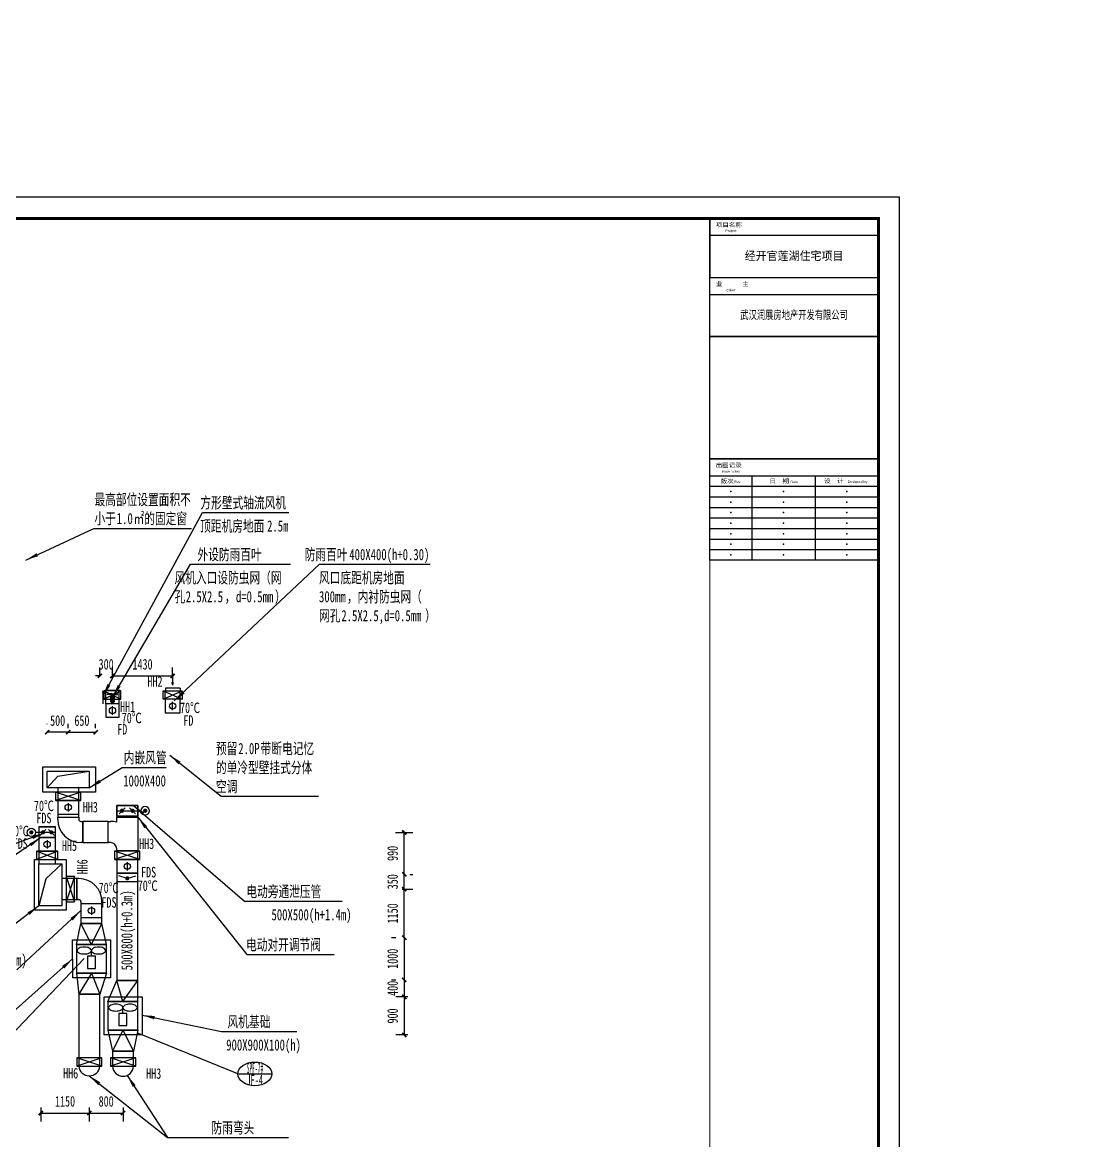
# Model space of a CAD drawing. Extents: x 3076 to 2381076, y 96010 to 1796010.
# Drawn here: x 412408 to 437664, y 884762 to 911272 of the extents above; entities that cross this region are included whole.
import ezdxf
from ezdxf.enums import TextEntityAlignment as Align

# ---------------------------------------------------------------- set-up
doc = ezdxf.new("R2010")
doc.units = 0
doc.header["$LTSCALE"] = 1000
doc.layers.get('0').update_dxf_attribs({"linetype": 'CONTINUOUS'})
for name, color, linetype in [('C-SHET-SHET', 7, 'CONTINUOUS'), ('H-BASE', 7, 'CONTINUOUS'), ('H-DAPP-ADAMP', 11, 'CONTINUOUS'), ('H-DAPP-DAMP', 3, 'CONTINUOUS'), ('H-DAPP-EDAMP', 31, 'CONTINUOUS'), ('H-DAPP-FDAMP', 161, 'CONTINUOUS'), ('H-DAPP-FGRIL', 161, 'CONTINUOUS'), ('H-DIMS', 7, 'CONTINUOUS'), ('H-DIMS-DUCT', 7, 'CONTINUOUS'), ('H-DUCT-FIRE', 20, 'CONTINUOUS'), ('H-DUCT-VENT', 2, 'CONTINUOUS'), ('H-EQUP-FAN', 4, 'CONTINUOUS'), ('H-EQUP-FANS', 4, 'CONTINUOUS'), ('H-EQUP-FBOX', 4, 'CONTINUOUS'), ('H-FIRE-FBOX', 161, 'CONTINUOUS'), ('H-HOLE', 7, 'CONTINUOUS'), ('h-hole-dims', 7, 'CONTINUOUS')]:
    doc.layers.add(name, color=color, linetype=linetype)
doc.layers.add('内框', color=8, linetype='CONTINUOUS', plot=False)
doc.styles.add('STYLEP4', font='')
doc.styles.add('TH-STYLE1', font='', dxfattribs={"width": 0.7})
doc.styles.add('TH-SYTLE2', font='txt')
doc.styles.add('TuKuang', font='', dxfattribs={"width": 1.1})
doc.styles.add('黑体', font='simhei.ttf')
doc.styles.get('STYLEP4').set_extended_font_data('Century Gothic')
doc.styles.get('TH-STYLE1').set_extended_font_data('SimSun')
doc.styles.get('TuKuang').set_extended_font_data('SimSun')
doc.dimstyles.new('TH-DIM100', dxfattribs={"dimscale": 100, "dimtxt": 2.5, "dimasz": 1, "dimexe": 2, "dimexo": 3, "dimgap": 1.5, "dimtad": 1, "dimdec": 0, "dimrnd": 10, "dimdsep": 46, "dimtxsty": 'TH-STYLE1', "dimblk": 'ARCHTICK', "dimcen": 0, "dimclrd": 256, "dimclre": 256, "dimclrt": 256, "dimazin": 2, "dimtfac": 1, "dimtdec": 0, "dimtofl": 0, "dimtmove": 0, "dimatfit": 3, "dimfxl": 0.18, "dimtolj": 1, "dimtzin": 0, "dimlwd": -1, "dimlwe": -1, "dimarcsym": 0})

# ---------------------------------------------------------------- blocks, each defined once
blk = doc.blocks.new('THAPE_A0L_inner')
at = {"layer": '内框'}
blk.add_line((1179, 774), (1179, 802), dxfattribs=at)
blk.add_lwpolyline([(0, 0), (1189, 0), (1189, 841), (0, 841)], close=True, dxfattribs=at)
at = {"layer": '内框', "const_width": 1.4}
blk.add_lwpolyline([(25, 831), (25, 10), (1179, 10), (1179, 831)], close=True, dxfattribs=at)
at = {"layer": '内框', "const_width": 0.5}
blk.add_lwpolyline([(1099, 831), (1099, 10)], dxfattribs=at)
at = {"layer": '内框', "style": '黑体', "width": 0.8}
blk.add_attdef('内框名称', (66.25, 846.96), '', height=9, dxfattribs=at)
blk = doc.blocks.new('201311_THAPE_A0L')
for p, q in [((1099, 823), (1179, 823)), ((1179, 774), (1179, 802)), ((1099, 795), (1179, 795)), ((1099, 709), (1179, 709)), ((1119, 709), (1119, 669)), ((1149, 709), (1149, 669)), ((1099, 704), (1179, 704)), ((1099, 699), (1179, 699)), ((1099, 694), (1179, 694)), ((1099, 689), (1179, 689)), ((1099, 684), (1179, 684)), ((1099, 679), (1179, 679)), ((1099, 674), (1179, 674))]:
    blk.add_line(p, q)
for points in [[(0, 0), (1189, 0), (1189, 841), (0, 841)], [(1179, 775), (1099, 775), (1099, 831), (1179, 831)], [(1099, 831), (1099, 803), (1179, 803), (1179, 831)], [(1179, 717), (1099, 717), (1099, 775), (1179, 775)], [(1179, 669), (1099, 669), (1099, 717), (1179, 717)]]:
    blk.add_lwpolyline(points, close=True)
at = {"const_width": 1.4}
blk.add_lwpolyline([(25, 831), (25, 10), (1179, 10), (1179, 831)], close=True, dxfattribs=at)
at = {"const_width": 0.5}
blk.add_lwpolyline([(1099, 831), (1099, 10)], dxfattribs=at)
for p in [(1139, 813), (1139, 785), (1109, 701.5), (1134, 701.5), (1164, 701.5), (1109, 696.5), (1134, 696.5), (1164, 696.5), (1109, 691.5), (1134, 691.5), (1164, 691.5), (1109, 686.5), (1134, 686.5), (1164, 686.5), (1109, 681.5), (1134, 681.5), (1164, 681.5), (1109, 676.5), (1134, 676.5), (1164, 676.5), (1109, 671.5), (1134, 671.5), (1164, 671.5)]:
    blk.add_point(p)
at = {"style": 'TuKuang', "width": 1.1}
for s, p in [('项目名称', (1101.94, 826.98)), ('业      主', (1101.95, 798.95)), ('出图记录', (1101.84, 712.99)), ('版次', (1104.16, 705.48)), ('日  期', (1127.3, 705.49)), ('设  计  ', (1153.19, 705.55))]:
    blk.add_text(s, height=2, dxfattribs=at).set_placement(p)
at = {"style": 'STYLEP4'}
for s, p in [('Project', (1109, 825)), ('Client', (1109, 797)), ('Issue Notes', (1109, 711))]:
    blk.add_text(s, height=1.2, dxfattribs=at).set_placement(p, align=Align.MIDDLE)
for s, p in [('Rev.', (1110.58, 705.48)), ('Date', (1137.33, 705.49)), ('Designed by', (1164.51, 705.55))]:
    blk.add_text(s, height=1.2, dxfattribs=at).set_placement(p)
blk = doc.blocks.new('*U15')
at = {"layer": 'H-EQUP-FANS'}
for p, q in [((-1, 219), (304, 219)), ((190, 8), (213, 8)), ((213, 8), (221, 115)), ((221, 115), (236, 115)), ((242, 19), (227, 19)), ((227, 19), (227, -19)), ((242, 19), (236, 115)), ((304, 219), (262, 234)), ((304, 219), (262, 205)), ((190, -8), (213, -8)), ((213, -8), (221, -115)), ((221, -115), (236, -115)), ((242, -19), (227, -19)), ((242, -19), (236, -115))]:
    blk.add_line(p, q, dxfattribs=at)
at = {"layer": 'H-EQUP-FBOX'}
for p, q in [((0, 160), (305, 160)), ((0, -160), (0, 160)), ((38, 28), (35, 28)), ((35, 28), (35, -28)), ((70, 48), (70, -48)), ((70, 43), (164, 43)), ((70, 40), (164, 40)), ((70, 33), (164, 33)), ((70, 23), (164, 23)), ((70, 12), (164, 12)), ((70, 0), (164, 0)), ((164, 48), (164, -48)), ((305, -183), (305, 183)), ((315, 183), (305, 183)), ((315, -183), (315, 183)), ((0, -160), (305, -160)), ((38, -28), (35, -28)), ((70, -12), (164, -12)), ((70, -23), (164, -23)), ((70, -33), (164, -33)), ((70, -40), (164, -40)), ((70, -43), (164, -43)), ((315, -183), (305, -183))]:
    blk.add_line(p, q, dxfattribs=at)
for points in [[(38, 28), (38, -28, 0.414214), (57, -48), (164, -48, 0.414214), (171, -41), (171, 41, 0.414214), (164, 48), (57, 48, 0.414214)], [(171, 39), (171, -39), (178, -39, 0.414214), (181, -36), (181, 36, 0.414214), (178, 39)], [(181, 36), (181, -36), (188, -36, 0.414214), (190, -33), (190, 33, 0.414214), (188, 36)]]:
    blk.add_lwpolyline(points, format="xyb", close=True, dxfattribs=at)
blk = doc.blocks.new('*U18')
at = {"layer": 'H-HOLE'}
for p, q in [((-500, 0), (-230, 130)), ((-500, 130), (-230, 0))]:
    blk.add_line(p, q, dxfattribs=at)
blk.add_lwpolyline([(-500, 0), (-230, 0), (-230, 130), (-500, 130)], close=True, dxfattribs=at)
blk = doc.blocks.new('*U43')
at = {"layer": 'H-HOLE'}
for p, q in [((-500, 0), (-50, 200)), ((-500, 200), (-50, 0))]:
    blk.add_line(p, q, dxfattribs=at)
blk.add_lwpolyline([(-500, 0), (-50, 0), (-50, 200), (-500, 200)], close=True, dxfattribs=at)
blk = doc.blocks.new('*U62')
at = {"color": 7}
blk.add_line((175, -260), (175, -60), dxfattribs=at)
blk.add_lwpolyline([(0, -320), (350, -320), (350, 0), (0, 0)], close=True)
blk.add_circle((175, -160), 75)
at = {"style": 'TH-STYLE1', "width": 0.7}
blk.add_text('70℃', height=250, rotation=360, dxfattribs=at).set_placement((350, -325))
blk.add_text('FD', height=250, dxfattribs=at).set_placement((430, -628))
blk = doc.blocks.new('*U47')
for p, q in [((-500, 0), (-500, 100)), ((-500, 0), (20, 0)), ((20, 0), (20, 100)), ((-240, -100), (-266, -197)), ((-240, -100), (-240, -400)), ((-240, -100), (-214, -197)), ((-197, -425), (-283, -475)), ((-283, -475), (-240, -500)), ((-240, -400), (-197, -425))]:
    blk.add_line(p, q)
blk = doc.blocks.new('*U59')
at = {"color": 7}
blk.add_line((160, -260), (160, -60), dxfattribs=at)
blk.add_lwpolyline([(0, -320), (320, -320), (320, 0), (0, 0)], close=True)
blk.add_circle((160, -160), 75)
at = {"style": 'TH-STYLE1', "width": 0.7}
for s, p in [('70℃', (378, -462)), ('FD', (272, -731))]:
    blk.add_text(s, height=250, dxfattribs=at).set_placement(p)
blk = doc.blocks.new('_ArchTick')
at = {"color": 0, "linetype": 'ByBlock', "const_width": 0.4}
blk.add_lwpolyline([(-0.5, -0.5), (0.5, 0.5)], dxfattribs=at)
blk = doc.blocks.new('*D63')
at = {"transparency": 16777216}
for p, q in [((414245, 895779), (414145, 895779)), ((414245, 895806), (414245, 895979)), ((414543, 895806), (414543, 895979)), ((414543, 895779), (414643, 895779))]:
    blk.add_line(p, q, dxfattribs=at)
at = {"transparency": 16777216, "xscale": 100, "yscale": 100, "zscale": 100}
blk.add_blockref('_ArchTick', (414245, 895779), dxfattribs=at)
at = {"transparency": 16777216, "xscale": 100, "yscale": 100, "zscale": 100, "rotation": 180}
blk.add_blockref('_ArchTick', (414543, 895779), dxfattribs=at)
at = {"transparency": 16777216, "insert": (414394, 896054), "char_height": 250, "attachment_point": 5, "style": 'TH-STYLE1'}
blk.add_mtext('\\A1;300', dxfattribs=at)
blk = doc.blocks.new('*D64')
at = {"transparency": 16777216}
for p, q in [((414543, 895806), (414543, 895979)), ((414543, 895779), (415970, 895779)), ((415970, 895792), (415970, 895979))]:
    blk.add_line(p, q, dxfattribs=at)
at = {"transparency": 16777216, "xscale": 100, "yscale": 100, "zscale": 100, "rotation": 180}
blk.add_blockref('_ArchTick', (414543, 895779), dxfattribs=at)
at = {"transparency": 16777216, "xscale": 100, "yscale": 100, "zscale": 100}
blk.add_blockref('_ArchTick', (415970, 895779), dxfattribs=at)
at = {"transparency": 16777216, "insert": (415257, 896054), "char_height": 250, "attachment_point": 5, "style": 'TH-STYLE1'}
blk.add_mtext('\\A1;1430', dxfattribs=at)
blk = doc.blocks.new('*U16')
blk.add_line((-4, 0), (4, 0))
blk.add_ellipse((0, 0), major_axis=(-4, 0), ratio=0.7)
at = {"style": 'TH-STYLE1', "width": 0.55}
blk.add_attdef('CH1', text='', height=2.5, dxfattribs=at).set_placement((-1.92, 0.1), (1.96, 0.1), align=Align.FIT)
blk.add_attdef('1', text='', height=2.5, dxfattribs=at).set_placement((-0.04, -3.46), align=Align.BOTTOM_CENTER)
blk = doc.blocks.new('*U67')
at = {"color": 7}
blk.add_line((250, -260), (250, -60), dxfattribs=at)
blk.add_lwpolyline([(0, -320), (500, -320), (500, 0), (0, 0)], close=True)
blk.add_circle((250, -160), 75)
at = {"style": 'TH-STYLE1', "width": 0.7}
for s, p in [('FDS', (12, -229)), ('70℃', (79, -575))]:
    blk.add_text(s, height=250, rotation=180, dxfattribs=at).set_placement(p)
blk = doc.blocks.new('*U48')
at = {"layer": 'H-HOLE'}
for p, q in [((-500, 0), (100, 200)), ((-500, 200), (100, 0))]:
    blk.add_line(p, q, dxfattribs=at)
blk.add_lwpolyline([(-500, 0), (100, 0), (100, 200), (-500, 200)], close=True, dxfattribs=at)
blk = doc.blocks.new('*U68')
at = {"color": 7}
blk.add_line((250, -260), (250, -60), dxfattribs=at)
blk.add_lwpolyline([(0, -320), (500, -320), (500, 0), (0, 0)], close=True)
blk.add_circle((250, -160), 75)
at = {"style": 'TH-STYLE1', "width": 0.7}
for s, p in [('70℃', (2, 422)), ('FDS', (-77, 103))]:
    blk.add_text(s, height=250, rotation=180, dxfattribs=at).set_placement(p)
blk = doc.blocks.new('*U46')
for p, q in [((500, -125), (-75, -125)), ((54, -196), (196, -54)), ((446, -196), (304, -54))]:
    blk.add_line(p, q)
blk.add_lwpolyline([(0, -250), (500, -250), (500, 0), (0, 0)], close=True)
at = {"const_width": 50}
for points in [[(-200, -125, 1), (-150, -125, 1)], [(100, -125, 1), (150, -125, 1)], [(400, -125, -1), (350, -125, -1)]]:
    blk.add_lwpolyline(points, format="xyb", close=True, dxfattribs=at)
blk.add_circle((-175, -125), 100)
blk = doc.blocks.new('*U61')
at = {"layer": 'H-DAPP-DAMP'}
for q in [(50, -65), (450, -65)]:
    blk.add_line((250, -125), q, dxfattribs=at)
blk.add_lwpolyline([(0, -200), (500, -200), (500, 0), (0, 0)], close=True, dxfattribs=at)
at = {"layer": 'H-DAPP-DAMP', "const_width": 50}
blk.add_lwpolyline([(225, -125, 1), (275, -125, 1)], format="xyb", close=True, dxfattribs=at)
blk = doc.blocks.new('*D72')
at = {"transparency": 16777216}
for p, q in [((412845, 885548), (412845, 885217)), ((413995, 885548), (413995, 885217)), ((412845, 885417), (413995, 885417))]:
    blk.add_line(p, q, dxfattribs=at)
at = {"transparency": 16777216, "xscale": 100, "yscale": 100, "zscale": 100, "rotation": 180}
blk.add_blockref('_ArchTick', (412845, 885417), dxfattribs=at)
at = {"transparency": 16777216, "xscale": 100, "yscale": 100, "zscale": 100}
blk.add_blockref('_ArchTick', (413995, 885417), dxfattribs=at)
at = {"transparency": 16777216, "insert": (413420, 885692), "char_height": 250, "attachment_point": 5, "style": 'TH-STYLE1'}
blk.add_mtext('\\A1;1150', dxfattribs=at)
blk = doc.blocks.new('*D73')
at = {"transparency": 16777216}
for p, q in [((413995, 885548), (413995, 885217)), ((414795, 885548), (414795, 885217)), ((413995, 885417), (414795, 885417))]:
    blk.add_line(p, q, dxfattribs=at)
at = {"transparency": 16777216, "xscale": 100, "yscale": 100, "zscale": 100, "rotation": 180}
blk.add_blockref('_ArchTick', (413995, 885417), dxfattribs=at)
at = {"transparency": 16777216, "xscale": 100, "yscale": 100, "zscale": 100}
blk.add_blockref('_ArchTick', (414795, 885417), dxfattribs=at)
at = {"transparency": 16777216, "insert": (414395, 885692), "char_height": 250, "attachment_point": 5, "style": 'TH-STYLE1'}
blk.add_mtext('\\A1;800', dxfattribs=at)
blk = doc.blocks.new('*D74')
at = {"layer": 'H-DIMS', "transparency": 16777216}
for p, q in [((413495, 894544), (413495, 894644)), ((414145, 894544), (414145, 894644)), ((413495, 894444), (414145, 894444))]:
    blk.add_line(p, q, dxfattribs=at)
at = {"layer": 'H-DIMS', "transparency": 16777216, "xscale": 100, "yscale": 100, "zscale": 100, "rotation": 180}
blk.add_blockref('_ArchTick', (413495, 894444), dxfattribs=at)
at = {"layer": 'H-DIMS', "transparency": 16777216, "xscale": 100, "yscale": 100, "zscale": 100}
blk.add_blockref('_ArchTick', (414145, 894444), dxfattribs=at)
at = {"layer": 'H-DIMS', "transparency": 16777216, "insert": (413820, 894719), "char_height": 250, "attachment_point": 5, "style": 'TH-STYLE1'}
blk.add_mtext('\\A1;650', dxfattribs=at)
blk = doc.blocks.new('*D77')
at = {"transparency": 16777216}
for p, q in [((421162, 889574), (421262, 889574)), ((421462, 889574), (421462, 888574)), ((421162, 888574), (421262, 888574))]:
    blk.add_line(p, q, dxfattribs=at)
at = {"transparency": 16777216, "xscale": 100, "yscale": 100, "zscale": 100}
for p, rotation in [((421462, 889574), 90), ((421462, 888574), 270)]:
    blk.add_blockref('_ArchTick', p, dxfattribs=dict(at, rotation=rotation))
at = {"transparency": 16777216, "insert": (421187, 889074), "char_height": 250, "attachment_point": 5, "rotation": 90, "style": 'TH-STYLE1'}
blk.add_mtext('\\A1;1000', dxfattribs=at)
blk = doc.blocks.new('*D78')
at = {"transparency": 16777216}
for p, q in [((421162, 888574), (421262, 888574)), ((421462, 888574), (421462, 888170)), ((421547, 888170), (421262, 888170))]:
    blk.add_line(p, q, dxfattribs=at)
at = {"transparency": 16777216, "xscale": 100, "yscale": 100, "zscale": 100}
for p, rotation in [((421462, 888574), 90), ((421462, 888170), 270)]:
    blk.add_blockref('_ArchTick', p, dxfattribs=dict(at, rotation=rotation))
at = {"transparency": 16777216, "insert": (421187, 888372), "char_height": 250, "attachment_point": 5, "rotation": 90, "style": 'TH-STYLE1'}
blk.add_mtext('\\A1;400', dxfattribs=at)
blk = doc.blocks.new('*D79')
at = {"transparency": 16777216}
for p, q in [((421547, 888170), (421262, 888170)), ((421462, 888170), (421462, 887267)), ((421547, 887267), (421262, 887267))]:
    blk.add_line(p, q, dxfattribs=at)
at = {"transparency": 16777216, "xscale": 100, "yscale": 100, "zscale": 100}
for p, rotation in [((421462, 888170), 90), ((421462, 887267), 270)]:
    blk.add_blockref('_ArchTick', p, dxfattribs=dict(at, rotation=rotation))
at = {"transparency": 16777216, "insert": (421187, 887718), "char_height": 250, "attachment_point": 5, "rotation": 90, "style": 'TH-STYLE1'}
blk.add_mtext('\\A1;900', dxfattribs=at)
blk = doc.blocks.new('*D80')
at = {"transparency": 16777216}
for p, q in [((421412, 890725), (421662, 890725)), ((421462, 889574), (421462, 890725)), ((421162, 889574), (421262, 889574))]:
    blk.add_line(p, q, dxfattribs=at)
at = {"transparency": 16777216, "xscale": 100, "yscale": 100, "zscale": 100}
for p, rotation in [((421462, 890725), 90), ((421462, 889574), 270)]:
    blk.add_blockref('_ArchTick', p, dxfattribs=dict(at, rotation=rotation))
at = {"transparency": 16777216, "insert": (421187, 890150), "char_height": 250, "attachment_point": 5, "rotation": 90, "style": 'TH-STYLE1'}
blk.add_mtext('\\A1;1150', dxfattribs=at)
blk = doc.blocks.new('*D81')
at = {"transparency": 16777216}
for p, q in [((421462, 890725), (421462, 891075)), ((421594, 891075), (421662, 891075)), ((421412, 890725), (421662, 890725))]:
    blk.add_line(p, q, dxfattribs=at)
at = {"transparency": 16777216, "xscale": 100, "yscale": 100, "zscale": 100}
for p, rotation in [((421462, 891075), 90), ((421462, 890725), 270)]:
    blk.add_blockref('_ArchTick', p, dxfattribs=dict(at, rotation=rotation))
at = {"transparency": 16777216, "insert": (421187, 890900), "char_height": 250, "attachment_point": 5, "rotation": 90, "style": 'TH-STYLE1'}
blk.add_mtext('\\A1;350', dxfattribs=at)
blk = doc.blocks.new('*U83')
for p, q in [((400, -125), (-75, -125)), ((29, -196), (171, -54)), ((371, -196), (229, -54))]:
    blk.add_line(p, q)
blk.add_lwpolyline([(0, -250), (400, -250), (400, 0), (0, 0)], close=True)
at = {"const_width": 50}
for points in [[(-200, -125, 1), (-150, -125, 1)], [(75, -125, 1), (125, -125, 1)], [(325, -125, -1), (275, -125, -1)]]:
    blk.add_lwpolyline(points, format="xyb", close=True, dxfattribs=at)
blk.add_circle((-175, -125), 100)
blk = doc.blocks.new('*U82')
at = {"color": 7}
blk.add_line((200, -260), (200, -60), dxfattribs=at)
blk.add_lwpolyline([(0, -320), (400, -320), (400, 0), (0, 0)], close=True)
blk.add_circle((200, -160), 75)
at = {"style": 'TH-STYLE1', "width": 0.7}
for s, p in [('FDS', (1017, -55)), ('70℃', (1105, -353))]:
    blk.add_text(s, height=250, rotation=180, dxfattribs=at).set_placement(p)
blk = doc.blocks.new('*U84')
at = {"layer": 'H-HOLE'}
for p, q in [((-500, 0), (0, 200)), ((-500, 200), (0, 0))]:
    blk.add_line(p, q, dxfattribs=at)
blk.add_lwpolyline([(-500, 0), (0, 0), (0, 200), (-500, 200)], close=True, dxfattribs=at)
blk = doc.blocks.new('*D85')
at = {"transparency": 16777216}
for p, q in [((421256, 892069), (421662, 892069)), ((421462, 891075), (421462, 892069)), ((421594, 891075), (421662, 891075))]:
    blk.add_line(p, q, dxfattribs=at)
at = {"transparency": 16777216, "xscale": 100, "yscale": 100, "zscale": 100}
for p, rotation in [((421462, 892069), 90), ((421462, 891075), 270)]:
    blk.add_blockref('_ArchTick', p, dxfattribs=dict(at, rotation=rotation))
at = {"transparency": 16777216, "insert": (421187, 891572), "char_height": 250, "attachment_point": 5, "rotation": 90, "style": 'TH-STYLE1'}
blk.add_mtext('\\A1;990', dxfattribs=at)
blk = doc.blocks.new('*U45')
at = {"color": 7}
blk.add_line((250, -260), (250, -60), dxfattribs=at)
blk.add_lwpolyline([(0, -320), (500, -320), (500, 0), (0, 0)], close=True)
blk.add_circle((250, -160), 75)
at = {"style": 'TH-STYLE1', "width": 0.7}
for s, p in [('FDS', (1005, 219)), ('70℃', (1063, -70))]:
    blk.add_text(s, height=250, rotation=180, dxfattribs=at).set_placement(p)
blk = doc.blocks.new('*D86')
at = {"transparency": 16777216}
for p, q in [((412995, 894635), (412995, 894644)), ((413495, 894544), (413495, 894644)), ((413495, 894444), (412995, 894444))]:
    blk.add_line(p, q, dxfattribs=at)
at = {"transparency": 16777216, "xscale": 100, "yscale": 100, "zscale": 100, "rotation": 180}
blk.add_blockref('_ArchTick', (412995, 894444), dxfattribs=at)
at = {"transparency": 16777216, "xscale": 100, "yscale": 100, "zscale": 100}
blk.add_blockref('_ArchTick', (413495, 894444), dxfattribs=at)
at = {"transparency": 16777216, "insert": (413245, 894719), "char_height": 250, "attachment_point": 5, "style": 'TH-STYLE1'}
blk.add_mtext('\\A1;500', dxfattribs=at)
blk = doc.blocks.new('$轴流风机$00000011')
for p, q in [((-500, 500, 0), (-500, -500, 0)), ((500, 500, 0), (-500, 500, 0)), ((500, -500, 0), (500, 500, 0)), ((-339, 135, 0), (-339, -135, 0)), ((88, 135, 0), (-339, 135, 0)), ((88, -135, 0), (88, 135, 0)), ((88, 0, 0), (288, 0, 0)), ((-339, -135, 0), (88, -135, 0)), ((-500, -500, 0), (500, -500, 0))]:
    blk.add_line(p, q)
for centre, radius, start, end in [((462, 274, 0), 291, 153.0603, 168.1126), ((355, 329, 0), 170, 129.1821, 153.0603), ((288, 410, 0), 64.8, 90, 129.1821), ((288, 410, 0), 64.8, 50.8179, 90), ((222, 329, 0), 170, 26.9397, 50.8179), ((115, 274, 0), 291, 11.8874, 26.9397), ((633, 238, 0), 465, 168.1126, 180), ((633, 238, 0), 465, 180, 191.8874), ((462, 202, 0), 291, 191.8874, 206.9397), ((355, 148, 0), 170, 206.9397, 230.8179), ((288, 66, 0), 64.8, 230.8179, 270), ((288, 66, 0), 64.8, 270, 309.1821), ((222, 148, 0), 170, 309.1821, 333.0603), ((115, 202, 0), 291, 333.0603, 348.1126), ((-56, 238, 0), 465, 0, 11.8874), ((-56, 238, 0), 465, 348.1126, 0), ((633, -238, 0), 465, 168.1126, 180), ((633, -238, 0), 465, 180, 191.8874), ((462, -202, 0), 291, 153.0603, 168.1126), ((462, -274, 0), 291, 191.8874, 206.9397), ((355, -148, 0), 170, 129.1821, 153.0603), ((288, -66, 0), 64.8, 90, 129.1821), ((288, -66, 0), 64.8, 50.8179, 90), ((222, -148, 0), 170, 26.9397, 50.8179), ((115, -202, 0), 291, 11.8874, 26.9397), ((115, -274, 0), 291, 333.0603, 348.1126), ((-56, -238, 0), 465, 0, 11.8874), ((-56, -238, 0), 465, 348.1126, 0), ((355, -329, 0), 170, 206.9397, 230.8179), ((288, -410, 0), 64.8, 230.8179, 270), ((288, -410, 0), 64.8, 270, 309.1821), ((222, -329, 0), 170, 309.1821, 333.0603)]:
    blk.add_arc(centre, radius, start, end)
for p in [(-500, 0, 0), (500, 0, 0)]:
    blk.add_point(p)

msp = doc.modelspace()

# ---------------------------------------------------------------- linework, layer by layer
at = {"const_width": 0.1}
msp.add_lwpolyline([(375003.9, 906624.9), (428703.9, 906624.9)], dxfattribs=at)
at = {"layer": 'H-BASE', "elevation": 0}
for points in [[(413600.5, 889523.2), (414500.5, 889523.2), (414500.6, 888620.1), (413600.6, 888620.1)], [(414345.5, 888170), (415245.5, 888170), (415245.6, 887266.9), (414345.6, 887266.9)]]:
    msp.add_lwpolyline(points, close=True, dxfattribs=at)
at = {"layer": 'H-DIMS', "color": 7}
for p, q in [((414317.1, 895302.7), (416681.7, 899650.5)), ((416681.7, 899650.5), (418724.7, 899650.5)), ((412489.4, 898524.9), (414106.2, 899277.4)), ((414106.2, 899277.4), (416418, 899277.4)), ((414550.5, 895284.3), (416395.5, 898424.9)), ((416008, 895184.9), (419455.7, 898424.9)), ((416395.5, 898424.9), (418765.2, 898424.9)), ((419455.7, 898424.9), (422076.7, 898424.9)), ((415901.7, 893901.9), (417117.7, 892924.9)), ((413995.5, 893124.9), (414770.8, 893608.7)), ((414770.8, 893608.7), (415813.7, 893608.7)), ((417117.7, 892924.9), (419428.2, 892924.9)), ((415045.5, 892707.8), (417674.2, 890435.6)), ((415145.5, 892428.8), (417730.2, 889174.9)), ((412927.8, 892052.2), (409095.5, 890665.4)), ((412845.5, 891944.9), (409435.7, 889621)), ((412795.5, 890324.9), (412155.1, 889839.4)), ((413795.5, 890214.9), (412276.6, 888809.5)), ((417674.2, 890435.6), (419989.2, 890435.6)), ((417730.2, 889174.9), (419797, 889174.9)), ((413600.5, 889071.7), (411646.7, 887338.8)), ((415245.5, 887737.8), (417126.7, 887348.1)), ((417126.7, 887348.1), (418915.8, 887348.1)), ((413995.5, 886298.9), (415845.5, 884835.3)), ((414895.7, 886309.6), (415845.5, 884835.3)), ((415845.5, 884835.3), (418535.5, 884835.3)), ((415845.5, 884835.3), (418718.7, 884835.3))]:
    msp.add_line(p, q, dxfattribs=at)
at = {"layer": 'H-DIMS', "color": 1}
for p, q in [((412995.5, 893124.9), (413249.7, 893401.1)), ((413249.7, 893401.1), (413995.5, 893524.9)), ((413345.5, 891324.9), (412964.7, 890968.4)), ((412964.7, 890968.4), (412795.5, 890324.9))]:
    msp.add_line(p, q, dxfattribs=at)
at = {"layer": 'H-DIMS'}
for p, q in [((411295.5, 886377.5), (413875.5, 889083.3, 500)), ((417519.8, 886344.9, 0), (415145.5, 887310, 500))]:
    msp.add_line(p, q, dxfattribs=at)
at = {"layer": 'H-DIMS', "color": 7}
for points in [[(412489.4, 898524.9, 0, 80, 0), (412761.3, 898651.5, 0, 0, 0)], [(414317.1, 895302.7, 0, 80, 0), (414460.4, 895566.3, 0, 0, 0)], [(414550.5, 895284.3, 0, 80, 0), (414702.4, 895543, 0, 0, 0)], [(416008, 895184.9, 0, 80, 0), (416226.6, 895390.3, 0, 0, 0)], [(415901.7, 893901.9, 0, 80, 0), (416135.5, 893714, 0, 0, 0)], [(413995.5, 893124.9, 0, 80, 0), (414250, 893283.7, 0, 0, 0)], [(415045.5, 892707.8, 0, 80, 0), (415272.5, 892511.6, 0, 0, 0)], [(415145.5, 892428.8, 0, 80, 0), (415332.1, 892193.9, 0, 0, 0)], [(412927.8, 892052.2, 0, 80, 0), (412645.7, 891950.1, 0, 0, 0)], [(412845.5, 891944.9, 0, 80, 0), (412597.6, 891775.9, 0, 0, 0)], [(412795.5, 890324.9, 0, 80, 0), (412556.4, 890143.6, 0, 0, 0)], [(413795.5, 890214.9, 0, 80, 0), (413575.3, 890011.1, 0, 0, 0)], [(413600.5, 889071.7, 0, 80, 0), (413376.1, 888872.6, 0, 0, 0)], [(415245.5, 887737.8, 0, 80, 0), (415539.3, 887677, 0, 0, 0)], [(413995.5, 886298.9, 0, 80, 0), (414230.8, 886112.8, 0, 0, 0)], [(414895.7, 886309.6, 0, 80, 0), (415058.2, 886057.4, 0, 0, 0)]]:
    msp.add_lwpolyline(points, format="xyseb", dxfattribs=at)
for points in [[(412895.5, 893624.9), (414145.5, 893624.9), (414145.5, 893024.9), (412895.5, 893024.9)], [(412695.5, 891424.9), (413445.5, 891424.9), (413445.5, 890224.9), (412695.5, 890224.9)]]:
    msp.add_lwpolyline(points, close=True, dxfattribs=at)
at = {"layer": 'H-DIMS', "color": 1}
for points in [[(412995.5, 893524.9), (413995.5, 893524.9), (413995.5, 893124.9), (412995.5, 893124.9)], [(412795.5, 891324.9), (413345.5, 891324.9), (413345.5, 890324.9), (412795.5, 890324.9)]]:
    msp.add_lwpolyline(points, close=True, dxfattribs=at)
at = {"layer": 'H-DUCT-FIRE'}
for p, q in [((413745.5, 893124.9), (413245.5, 893124.9)), ((413245.5, 893124.9), (413245.5, 892428.8)), ((413745.5, 892428.8), (413745.5, 893124.9)), ((415145.5, 892707.8), (414645.5, 892707.8)), ((414645.5, 892707.8), (414645.5, 892428.8)), ((415145.5, 892428.8), (415145.5, 892707.8)), ((413245.5, 892428.8), (413745.5, 892428.8)), ((413245.5, 892378.8), (413245.5, 892428.8)), ((413245.5, 892428.8), (413745.5, 892428.8)), ((413745.5, 892428.8), (413745.5, 892378.8)), ((414645.5, 892311.3), (414645.5, 892428.8)), ((414645.5, 892428.8), (415145.5, 892428.8)), ((414645.5, 892428.8), (415145.5, 892428.8)), ((415145.5, 892428.8), (415145.5, 891678.8)), ((413195.5, 892200.3), (412795.5, 892200.3)), ((412795.5, 892200.3), (412795.5, 891324.9)), ((413195.5, 891324.9), (413195.5, 892200.3)), ((413795.5, 892328.8), (413845.5, 892328.8)), ((414445.5, 892328.8), (413845.5, 892328.8)), ((413845.5, 892328.8), (413845.5, 891828.8)), ((413845.5, 891828.8), (413845.5, 892328.8)), ((414445.5, 891828.8), (414445.5, 892328.8)), ((414445.5, 892328.8), (414495.5, 892328.8)), ((414445.5, 891828.8), (414445.5, 892328.8)), ((413845.5, 891828.8), (413795.5, 891828.8)), ((413845.5, 891828.8), (414445.5, 891828.8)), ((414495.5, 891828.8), (414445.5, 891828.8)), ((414645.5, 891628.8), (414645.5, 891678.8)), ((414645.5, 891628.8), (414645.5, 888560)), ((415145.5, 891628.8), (414645.5, 891628.8)), ((415145.5, 891628.8), (414645.5, 891628.8)), ((415145.5, 891678.8), (415145.5, 891628.8)), ((415145.5, 888560), (415145.5, 891628.8)), ((412795.5, 891324.9), (413195.5, 891324.9)), ((413695.5, 890974.9), (413345.5, 890974.9)), ((413345.5, 890974.9), (413345.5, 890474.9)), ((413695.5, 890474.9), (413695.5, 890974.9)), ((413745.5, 890974.9), (413695.5, 890974.9)), ((413695.5, 890974.9), (413695.5, 890474.9)), ((413345.5, 890474.9), (413695.5, 890474.9)), ((413695.5, 890474.9), (413745.5, 890474.9)), ((413795.5, 890424.9), (413795.5, 890374.9)), ((414295.5, 890374.9), (413795.5, 890374.9)), ((413795.5, 890374.9), (413795.5, 889913.2)), ((414295.5, 890374.9), (413795.5, 890374.9)), ((414295.5, 890374.9), (414295.5, 890424.9)), ((414295.5, 889913.2), (414295.5, 890374.9)), ((413690.5, 889413.2), (413795.5, 889913.2)), ((413795.5, 889913.2), (414295.5, 889913.2)), ((414295.5, 889913.2), (413795.5, 889913.2)), ((414045.5, 889413.2), (413795.5, 889913.2)), ((414045.5, 889413.2), (414295.5, 889913.2)), ((414400.5, 889413.2), (414295.5, 889913.2)), ((413690.5, 889413.2), (414400.5, 889413.2)), ((413690.5, 888733.2), (413745.5, 888233.2)), ((414400.5, 888733.2), (413690.5, 888733.2)), ((414045.5, 888733.2), (413745.5, 888233.2)), ((414045.5, 888733.2), (414245.5, 888233.2)), ((414400.5, 888733.2), (414245.5, 888233.2)), ((414435.5, 888060), (414645.5, 888560)), ((414645.5, 888560), (415145.5, 888560)), ((415145.5, 888560), (414645.5, 888560)), ((414790.5, 888060), (414645.5, 888560)), ((414790.5, 888060), (415145.5, 888560)), ((415145.5, 888060), (415145.5, 888560)), ((414245.5, 888233.2), (413745.5, 888233.2)), ((413745.5, 888233.2), (413745.5, 886524.9)), ((413745.5, 888233.2), (414245.5, 888233.2)), ((414245.5, 886524.9), (414245.5, 888233.2)), ((414435.5, 888060), (415145.5, 888060)), ((414435.5, 887380), (414545.5, 886880)), ((415145.5, 887380), (414435.5, 887380)), ((414790.5, 887380), (414545.5, 886880)), ((414790.5, 887380), (415045.5, 886880)), ((415145.5, 887380), (415045.5, 886880)), ((414545.5, 886880), (415045.5, 886880)), ((414545.5, 886880), (414545.5, 886524.9)), ((415045.5, 886880), (414545.5, 886880)), ((415045.5, 886524.9), (415045.5, 886880)), ((413745.5, 886524.9), (414245.5, 886524.9)), ((414545.5, 886524.9), (415045.5, 886524.9))]:
    msp.add_line(p, q, dxfattribs=at)
for centre, radius, start, end in [((413795.5, 892378.8), 550, 180, 270), ((413795.5, 892378.8), 50, 180, 270), ((414495.5, 891678.8), 650, 76.65764, 90), ((414495.5, 891678.8), 150, 0, 90), ((413745.5, 890424.9), 550, 0, 90), ((413745.5, 890424.9), 50, 0, 90), ((413995.5, 886550.2, 500), 251.3, 185.78896, 354.21104), ((414795.5, 886539.1, -500), 250.4, 183.25485, 356.74527)]:
    msp.add_arc(centre, radius, start, end, dxfattribs=at)
at = {"layer": 'H-DUCT-VENT'}
for p, q in [((415795.5, 895224.9), (415795.5, 895424.9, 0)), ((416145.5, 895224.9), (416145.5, 895424.9, 0))]:
    msp.add_line(p, q, dxfattribs=at)
at = {"layer": '内框', "const_width": 0.1}
msp.add_lwpolyline([(371503.9, 911272.4), (437601, 911272.4), (437601, 813688.7), (373058.5, 813688.7), (373058.5, 774121.3), (437664.1, 774121.3), (437664.1, 670351.4), (370946.1, 670351.4), (370946.1, 911272.4), (371503.9, 911272.4)], dxfattribs=at)

# ---------------------------------------------------------------- block references
at = {"layer": 'C-SHET-SHET', "xscale": 50, "yscale": 50, "zscale": 50}
msp.add_blockref('201311_THAPE_A0L', (373753.9, 865074.9), dxfattribs=at)
at = {"layer": 'H-DAPP-ADAMP'}
for name, p in [('*U59', (414385, 895119.9)), ('*U62', (415795.5, 895224.9))]:
    msp.add_blockref(name, p, dxfattribs=at)
at = {"layer": 'H-DAPP-DAMP'}
msp.add_blockref('*U61', (414645.5, 891104.9), dxfattribs=at)
at = {"layer": 'H-DAPP-EDAMP', "xscale": -1}
msp.add_blockref('*U46', (415145.5, 892707.8, 500), dxfattribs=at)
at = {"layer": 'H-DAPP-EDAMP'}
msp.add_blockref('*U83', (412795.5, 892194.9, 500), dxfattribs=at)
at = {"layer": 'H-DAPP-FDAMP', "rotation": 179.9999999999999}
for name, p in [('*U45', (413745.5, 892504.9, 500)), ('*U82', (413195.5, 891624.9, 500)), ('*U68', (415145.5, 891104.9)), ('*U67', (414295.5, 890054.9, 500))]:
    msp.add_blockref(name, p, dxfattribs=at)
at = {"layer": 'H-DAPP-FGRIL', "xscale": 0.6666666666666666, "yscale": 0.6666666666666666, "zscale": 0.6666666666666666, "rotation": 180.0005758007974}
msp.add_blockref('*U47', (415812.2, 895491.5, 0), dxfattribs=at)
at = {"layer": 'H-DIMS-DUCT'}
ref = msp.add_blockref('*U16', (417919.8, 886344.9, 0), dxfattribs=dict(at, xscale=100, yscale=100, zscale=100))
ref.add_attrib('CH1', 'SPF-7#', dxfattribs={"layer": '0', "height": 250, "style": 'TH-STYLE1', "width": 0.364062}).set_placement((417727.6, 886355.3, 0), (418115.9, 886355.3, 0), align=Align.FIT)
ref.add_attrib('1', 'JF-4', dxfattribs={"layer": '0', "height": 250, "style": 'TH-STYLE1', "width": 0.55}).set_placement((417915.8, 885999, 0), align=Align.BOTTOM_CENTER)
at = {"layer": 'H-EQUP-FAN', "rotation": 90.00000000000001}
msp.add_blockref('*U15', (414545, 895119.9), dxfattribs=at)
at = {"layer": 'H-FIRE-FBOX', "xscale": 0.68, "yscale": 0.71, "zscale": 710, "rotation": 90}
for p in [(414045.5, 889073.2, 500), (414790.5, 887720, 500)]:
    msp.add_blockref('$轴流风机$00000011', p, dxfattribs=at)
at = {"layer": 'H-HOLE', "xscale": 1.5, "yscale": 1.5, "zscale": 1.5}
msp.add_blockref('*U18', (415090.5, 895229.9), dxfattribs=at)
at = {"layer": 'H-HOLE', "xscale": -1, "rotation": 180}
msp.add_blockref('*U43', (416245.5, 895424.9), dxfattribs=at)
at = {"layer": 'H-HOLE'}
for name, p, rotation in [('*U48', (413295.5, 893024.9), 180), ('*U84', (412745.5, 891624.9, 0), 180.0000000000032), ('*U48', (414695.5, 891624.9), 180), ('*U48', (413445.5, 890524.9), 270.0000000000032), ('*U48', (413795.5, 886724.9, 500), 180.0000000000032), ('*U48', (414595.5, 886724.9, 500), 180.0000000000032)]:
    msp.add_blockref(name, p, dxfattribs=dict(at, rotation=rotation))
at = {"layer": '内框', "xscale": 50, "yscale": 50, "zscale": 50}
msp.add_blockref('THAPE_A0L_inner', (373753.9, 865074.9), dxfattribs=at)

# ---------------------------------------------------------------- texts
at = {"layer": 'C-SHET-SHET', "char_height": 200, "attachment_point": 5}
for s, insert, style in [('经开官莲湖住宅项目', (430703.9, 905724.9), 'TH-SYTLE2'), ('武汉润展房地产开发有限公司', (430703.9, 904324.9), 'TH-STYLE1')]:
    msp.add_mtext(s, dxfattribs=dict(at, insert=insert, style=style))
at = {"layer": 'H-DIMS', "color": 7, "style": 'TH-STYLE1', "width": 0.7}
for s, height, p in [('最高部位设置面积不', 265.82, (414117.5, 899827.6)), ('方形壁式轴流风机', 265.82, (416629.3, 899752.1)), ('小于', 265.82, (414117.5, 899377.5)), ('1.0', 265.82, (414646.8, 899377.5)), ('㎡的固定窗', 265.82, (415043.7, 899377.5)), ('顶距机房地面', 265.82, (416622.1, 899200.4)), ('2.5m', 265.82, (418209.9, 899200.4)), ('外设防雨百叶', 265.82, (416560, 898525)), ('防雨百叶', 265.82, (419100.5, 898525)), ('400X400(h+0.30)', 265.823, (420159.1, 898525)), ('风机入口设防虫网（网', 265.82, (416015.2, 897974.8)), ('风口底距机房地面', 265.82, (419441.3, 897974.8)), ('孔', 265.8, (416015.2, 897524.7)), ('2.5X2.5', 265.82, (416279.9, 897524.7)), ('d=0.5mm', 265.82, (417470.7, 897524.7)), ('）', 265.8, (418397, 897524.7)), ('300mm', 265.82, (419441.3, 897524.7)), ('，内衬防虫网（', 265.82, (420102.9, 897524.7)), ('，', 265.8, (417206.1, 897524.7)), ('网孔', 265.82, (419441.3, 897074.6)), ('）', 265.8, (421955.4, 897074.6)), ('2.5X2.5,d=0.5mm', 265.823, (419970.6, 897074.6)), ('预留', 265.82, (416997.4, 893925.2)), ('2.0P', 265.82, (417526.7, 893925.2)), ('带断电记忆', 265.82, (418056, 893925.2)), ('内嵌风管', 265.82, (414812, 893708.8)), ('的单冷型壁挂式分体', 265.82, (416997.4, 893475.1)), ('1000X400', 265.82, (414798.5, 893158.6)), ('空调', 265.82, (416997.4, 893025)), ('电动旁通泄压管', 265.82, (417719.5, 890535.7)), ('500X500(h+1.4m)', 265.823, (418314.1, 889985.5)), ('电动对开调节阀', 265.82, (417710.9, 889275)), ('500X1000(h+0.3m)', 265.823, (410487.5, 888909.6)), ('风机基础', 265.82, (417272.4, 887448.2)), ('900X900X100(h)', 265.823, (417240.8, 886898)), ('防雨弯头', 265.82, (416892.1, 884935.4))]:
    msp.add_text(s, height=height, dxfattribs=at).set_placement(p)
msp.add_text('500X800(h+0.3m)', height=265.823, rotation=90, dxfattribs=at).set_placement((415017.5, 888799.1))
at = {"layer": 'h-hole-dims', "char_height": 250, "style": 'TH-STYLE1'}
for s, insert, attachment_point in [('HH2', (415729.6, 895522.9), 9), ('HH1', (415080.6, 894923.8), 9), ('HH3', (413840.4, 892539.6), 7), ('HH5', (413345.5, 891624.9, -500), 7), ('HH3', (415176.4, 891672.2), 7), ('HH6', (413373.1, 886232, 0), 7), ('HH3', (415343.1, 886224, 0), 7)]:
    msp.add_mtext(s, dxfattribs=dict(at, insert=insert, attachment_point=attachment_point))
at = {"layer": 'h-hole-dims', "insert": (413959.6, 891074.9, 0), "char_height": 250, "attachment_point": 7, "rotation": 90, "style": 'TH-STYLE1'}
msp.add_mtext('HH6', dxfattribs=at)

# ---------------------------------------------------------------- dimensions: what is measured, and where the dimension line sits
dim = msp.add_linear_dim(base=(414245.4881, 895779.2842, 0), p1=(414542.9879, 895506.4456, 0), p2=(414245.4881, 895506.4456, 0), dimstyle='TH-DIM100')
dim.commit()
dim.dimension.update_dxf_attribs({"geometry": '*D63', "text_midpoint": (414394.238, 895779.2842, 0), "dimtype": 128})
for base, p1, p2, picture, middle in [((415970.4883, 895779.2842, 0), (414542.9879, 895506.4456, 0), (415970.4883, 895491.534, 0.0002), '*D64', (415256.7381, 896054.2842, 0)), ((414795.5, 885417.3), (413995.5, 885848.2, 500), (414795.5, 885848.2, 500), '*D73', (414395.5, 885692.3))]:
    dim = msp.add_linear_dim(base=base, p1=p1, p2=p2, dimstyle='TH-DIM100', override={"dimtmove": 1})
    dim.commit()
    dim.dimension.update_dxf_attribs({"geometry": picture, "text_midpoint": middle})
dim = msp.add_linear_dim(base=(412995.5, 894444.2), p1=(413495.5, 894244.2), p2=(412995.5, 894334.8), dimstyle='TH-DIM100', override={"dimtmove": 1})
dim.commit()
dim.dimension.update_dxf_attribs({"geometry": '*D86', "text_midpoint": (413245.5, 894444.2), "dimtype": 128})
for base, p1, p2, picture, middle in [((421462.1, 892068.8), (421294.4, 891074.9), (420956.5, 892068.8), '*D85', (421187.1, 891571.8)), ((421462.1, 890724.9, -500), (421462.1, 889574.5, 500), (421112.1, 890724.9, 0), '*D80', (421187.1, 890149.7, -500)), ((421462.1, 888574.5), (421462.1, 889574.5, 500), (421462.1, 888574.5, 500), '*D77', (421187.1, 889074.5)), ((421462.1, 887266.9), (421846.8, 888170), (421846.9, 887266.9), '*D79', (421187.1, 887718.4))]:
    dim = msp.add_linear_dim(base=base, p1=p1, p2=p2, angle=90, dimstyle='TH-DIM100', override={"dimtmove": 1})
    dim.commit()
    dim.dimension.update_dxf_attribs({"geometry": picture, "text_midpoint": middle})
for base, p1, p2, picture, middle in [((421462.1, 891074.9), (421112.1, 890724.9, 0), (421294.4, 891074.9), '*D81', (421462.1, 890899.9)), ((421462.1116, 888169.9545), (421462.1116, 888574.4675, 500), (421846.8432, 888169.9545), '*D78', (421462.1116, 888372.211))]:
    dim = msp.add_linear_dim(base=base, p1=p1, p2=p2, angle=90, dimstyle='TH-DIM100', override={"dimtmove": 1})
    dim.commit()
    dim.dimension.update_dxf_attribs({"geometry": picture, "text_midpoint": middle, "dimtype": 128})
dim = msp.add_linear_dim(base=(413995.5, 885417.3), p1=(412845.5, 885848.2), p2=(413995.5, 885848.2, 500), dimstyle='TH-DIM100')
dim.commit()
dim.dimension.update_dxf_attribs({"geometry": '*D72', "text_midpoint": (413420.5, 885692.3)})
at = {"layer": 'H-DIMS'}
dim = msp.add_linear_dim(base=(414145.5, 894444.2), p1=(413495.5, 894244.2), p2=(414145.5, 894244.2), dimstyle='TH-DIM100', dxfattribs=at)
dim.commit()
dim.dimension.update_dxf_attribs({"geometry": '*D74', "text_midpoint": (413820.5, 894444.2), "dimtype": 128})

doc.saveas('drawing.dxf')
